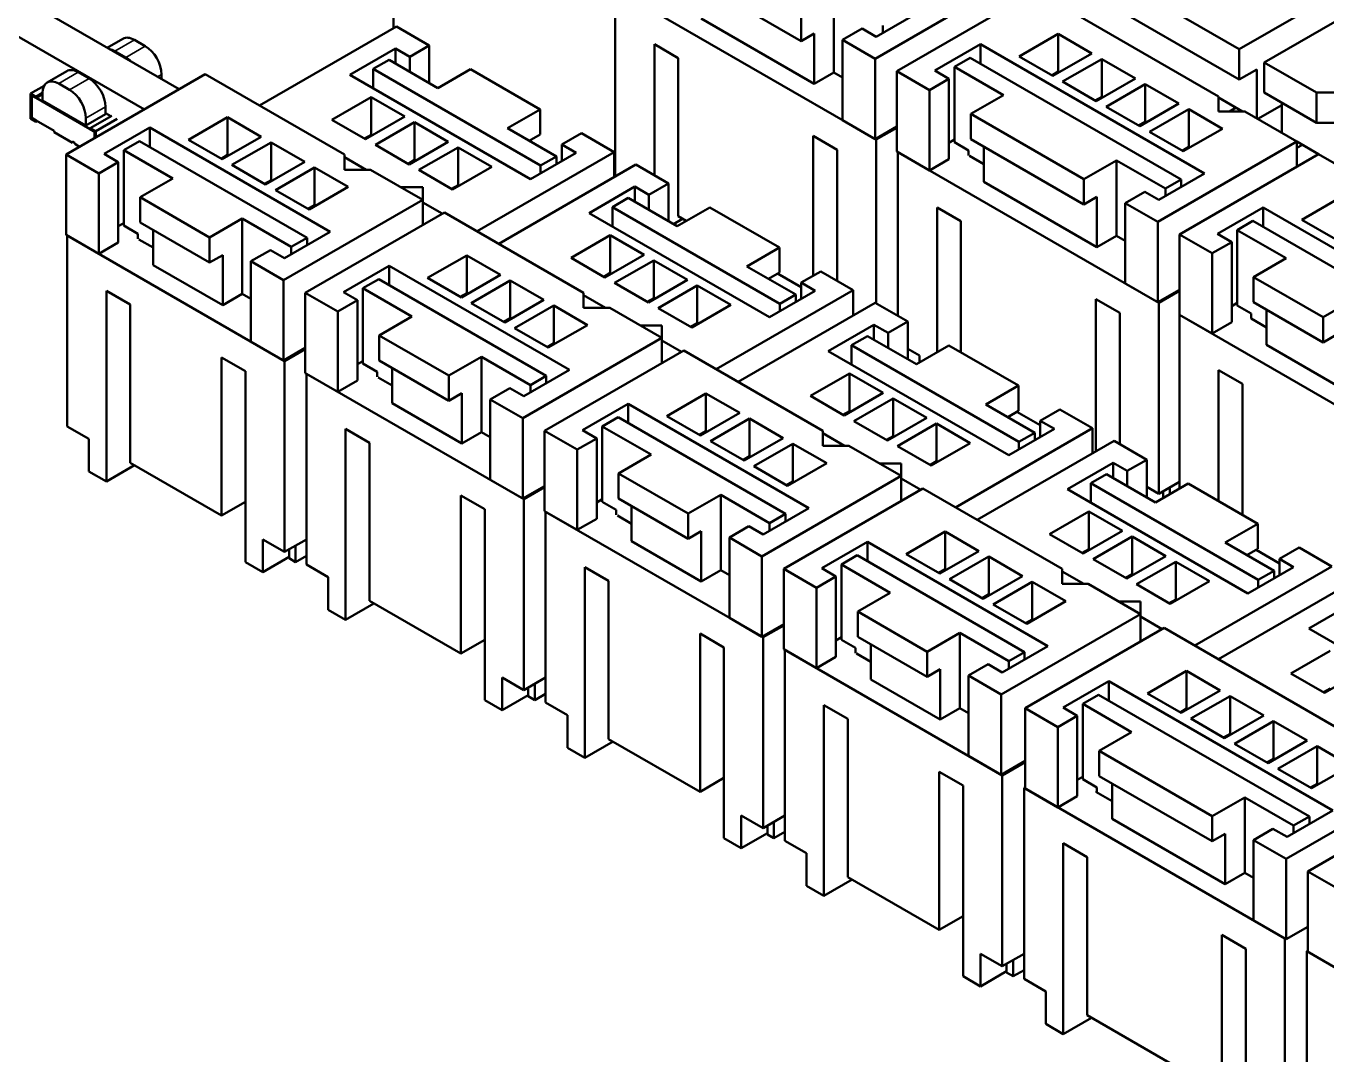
# Model space of a CAD drawing. Header units: millimetres. Extents: x 3137 to 5094, y 789 to 1822.
# Drawn here: x 4057.59 to 4099.86, y 1594.71 to 1628.14 of the extents above; entities that cross this region are included whole.
import ezdxf

# ---------------------------------------------------------------- set-up
doc = ezdxf.new("R2010")
doc.units = ezdxf.units.MM
doc.header["$LTSCALE"] = 1.8
doc.layers.add('외형선(ISO)', color=7, linetype='Continuous', lineweight=50)
doc.layers.add('좁은 외형선(ISO)', color=7, linetype='Continuous', lineweight=35)

msp = doc.modelspace()

# ---------------------------------------------------------------- linework, layer by layer
at = {"layer": '외형선(ISO)'}
for p, q in [((4069.537, 1639.062), (4069.537, 1628.064)), ((4085.447, 1634.081), (4097.043, 1627.386)), ((4085.447, 1633.101), (4097.043, 1626.406)), ((4052.849, 1631.697), (4062.572, 1626.084)), ((4061.44, 1625.431), (4051.718, 1631.044)), ((4079.118, 1629.774), (4082.795, 1627.651)), ((4089.725, 1629.693), (4085.199, 1627.08)), ((4097.043, 1627.386), (4101.569, 1629.999)), ((4085.235, 1624.447), (4076.749, 1629.346)), ((4076.749, 1629.346), (4076.749, 1623.246)), ((4090.432, 1629.284), (4085.906, 1626.672)), ((4096.372, 1625.855), (4090.432, 1629.284)), ((4097.856, 1626.957), (4102.382, 1629.57)), ((4083.856, 1626.631), (4083.856, 1629.08)), ((4079.542, 1628.386), (4083.219, 1626.263)), ((4082.795, 1627.651), (4082.795, 1628.468)), ((4086.72, 1628.652), (4085.235, 1627.794)), ((4065.188, 1625.553), (4069.643, 1628.125)), ((4069.643, 1628.125), (4070.704, 1627.513)), ((4084.139, 1627.692), (4084.775, 1628.06)), ((4084.775, 1628.06), (4085.235, 1627.794)), ((4085.447, 1628.162), (4085.447, 1627.917)), ((4060.74, 1627.729), (4060.231, 1627.435)), ((4061.469, 1627.488), (4061.115, 1627.692)), ((4070.704, 1627.513), (4070.067, 1627.145)), ((4070.704, 1626.288), (4070.704, 1627.513)), ((4078.022, 1627.549), (4078.022, 1623.287)), ((4078.8, 1627.1), (4078.022, 1627.549)), ((4083.219, 1627.896), (4082.795, 1627.651)), ((4083.219, 1626.263), (4083.219, 1627.896)), ((4085.199, 1627.08), (4084.139, 1627.692)), ((4084.139, 1625.079), (4084.139, 1627.692)), ((4088.629, 1627.549), (4087.144, 1626.692)), ((4095.912, 1623.344), (4088.629, 1627.549)), ((4088.629, 1627.549), (4088.629, 1626.921)), ((4091.157, 1627.886), (4089.884, 1627.151)), ((4092.253, 1627.253), (4091.157, 1627.886)), ((4091.157, 1626.661), (4091.157, 1627.886)), ((4060.832, 1627.121), (4060.479, 1627.325)), ((4068.123, 1626.553), (4069.608, 1627.411)), ((4070.067, 1627.145), (4069.608, 1627.411)), ((4069.608, 1627.411), (4069.608, 1626.921)), ((4070.067, 1627.145), (4070.067, 1626.655)), ((4078.8, 1621.956), (4078.8, 1627.1)), ((4085.199, 1627.08), (4085.199, 1624.467)), ((4088.296, 1627.112), (4087.78, 1626.814)), ((4088.296, 1627.112), (4095.155, 1623.152)), ((4089.884, 1627.151), (4090.98, 1626.518)), ((4090.98, 1626.518), (4092.253, 1627.253)), ((4097.043, 1626.406), (4097.043, 1627.386)), ((4058.279, 1626.309), (4058.916, 1626.676)), ((4068.879, 1626.745), (4069.395, 1627.043)), ((4068.879, 1626.745), (4074.324, 1623.602)), ((4068.879, 1626.116), (4068.879, 1626.745)), ((4070.986, 1626.125), (4069.395, 1627.043)), ((4072.047, 1626.737), (4070.986, 1626.125)), ((4072.047, 1626.737), (4074.31, 1625.431)), ((4085.906, 1626.672), (4086.967, 1626.059)), ((4085.906, 1626.672), (4085.906, 1624.059)), ((4087.603, 1626.427), (4087.144, 1626.692)), ((4089.371, 1625.896), (4087.78, 1626.814)), ((4087.78, 1626.814), (4087.78, 1624.365)), ((4091.157, 1626.661), (4090.945, 1626.539)), ((4091.192, 1626.641), (4091.157, 1626.661)), ((4092.571, 1627.07), (4091.298, 1626.335)), ((4093.667, 1626.437), (4092.571, 1627.07)), ((4092.571, 1625.845), (4092.571, 1627.07)), ((4097.609, 1626.733), (4097.043, 1626.406)), ((4097.609, 1625.141), (4097.609, 1626.733)), ((4097.856, 1626.957), (4099.554, 1625.978)), ((4097.856, 1625.978), (4097.856, 1626.957)), ((4058.654, 1626.272), (4059.008, 1626.067)), ((4063.42, 1626.574), (4058.895, 1623.961)), ((4059.291, 1626.639), (4059.644, 1626.435)), ((4061.999, 1626.414), (4061.999, 1626.57)), ((4067.946, 1623.961), (4063.42, 1626.574)), ((4073.992, 1623.165), (4068.123, 1626.553)), ((4083.856, 1626.631), (4083.219, 1626.263)), ((4083.856, 1626.631), (4084.139, 1626.467)), ((4086.967, 1626.059), (4087.603, 1626.427)), ((4087.603, 1626.427), (4087.603, 1623.814)), ((4091.298, 1626.335), (4092.394, 1625.702)), ((4092.394, 1625.702), (4093.667, 1626.437)), ((4093.985, 1626.253), (4092.712, 1625.518)), ((4095.081, 1625.62), (4093.985, 1626.253)), ((4093.985, 1625.028), (4093.985, 1626.253)), ((4058.176, 1626.199), (4057.737, 1625.946)), ((4057.737, 1625.129), (4057.737, 1625.946)), ((4057.737, 1625.946), (4057.914, 1625.844)), ((4057.914, 1625.803), (4057.773, 1625.885)), ((4057.773, 1625.885), (4057.773, 1625.15)), ((4057.778, 1625.153), (4057.778, 1625.881)), ((4057.914, 1625.844), (4058.124, 1625.965)), ((4057.914, 1625.803), (4057.914, 1625.844)), ((4057.919, 1625.806), (4058.124, 1625.925)), ((4058.124, 1625.72), (4058.124, 1625.965)), ((4067.539, 1625.094), (4068.812, 1625.829)), ((4068.812, 1625.829), (4069.908, 1625.196)), ((4068.812, 1624.604), (4068.812, 1625.829)), ((4086.967, 1623.446), (4086.967, 1626.059)), ((4088.311, 1625.284), (4089.371, 1625.896)), ((4092.571, 1625.845), (4092.359, 1625.722)), ((4092.606, 1625.824), (4092.571, 1625.845)), ((4096.372, 1625.855), (4096.372, 1625.365)), ((4097.149, 1625.365), (4096.372, 1625.814)), ((4097.856, 1625.978), (4099.554, 1624.998)), ((4100.402, 1625.978), (4099.554, 1625.978)), ((4099.554, 1624.998), (4099.554, 1625.978)), ((4057.914, 1625.803), (4057.919, 1625.806)), ((4057.919, 1625.806), (4059.682, 1624.789)), ((4059.538, 1624.904), (4058.124, 1625.72)), ((4060.175, 1625.516), (4060.175, 1625.271)), ((4074.31, 1625.431), (4073.249, 1624.818)), ((4074.31, 1624.614), (4074.31, 1625.431)), ((4092.712, 1625.518), (4093.808, 1624.885)), ((4093.808, 1624.885), (4095.081, 1625.62)), ((4095.399, 1625.437), (4094.126, 1624.702)), ((4096.495, 1624.804), (4095.399, 1625.437)), ((4095.399, 1624.212), (4095.399, 1625.437)), ((4096.937, 1625.488), (4096.725, 1625.365)), ((4098.422, 1625.569), (4097.644, 1625.12)), ((4098.422, 1624.671), (4098.422, 1625.651)), ((4057.914, 1625.027), (4057.737, 1625.129)), ((4057.778, 1625.153), (4057.773, 1625.15)), ((4057.773, 1625.15), (4057.914, 1625.068)), ((4057.919, 1625.071), (4057.778, 1625.153)), ((4057.919, 1625.071), (4057.914, 1625.068)), ((4057.914, 1625.027), (4057.914, 1625.068)), ((4057.954, 1625.051), (4057.914, 1625.027)), ((4058.505, 1624.733), (4057.919, 1625.071)), ((4059.538, 1624.904), (4060.175, 1625.271)), ((4059.538, 1625.149), (4059.538, 1624.904)), ((4060.38, 1625.226), (4059.682, 1624.823)), ((4059.858, 1624.721), (4060.557, 1625.124)), ((4060.175, 1625.304), (4060.344, 1625.206)), ((4064.145, 1625.175), (4062.872, 1624.441)), ((4065.241, 1624.543), (4064.145, 1625.175)), ((4064.145, 1623.951), (4064.145, 1625.175)), ((4068.635, 1624.461), (4067.539, 1625.094)), ((4069.908, 1625.196), (4068.635, 1624.461)), ((4068.953, 1624.277), (4070.226, 1625.012)), ((4070.226, 1625.012), (4071.322, 1624.379)), ((4070.226, 1623.787), (4070.226, 1625.012)), ((4085.199, 1624.467), (4084.139, 1625.079)), ((4088.311, 1625.284), (4091.987, 1623.161)), ((4088.311, 1624.467), (4088.311, 1625.284)), ((4093.985, 1625.028), (4093.773, 1624.906)), ((4094.02, 1625.008), (4093.985, 1625.028)), ((4096.372, 1625.365), (4097.22, 1625.365)), ((4098.917, 1624.385), (4097.22, 1625.365)), ((4100.402, 1624.998), (4099.554, 1624.998)), ((4058.505, 1624.692), (4058.505, 1624.733)), ((4058.505, 1624.692), (4059.101, 1624.348)), ((4059.682, 1624.823), (4059.682, 1624.782)), ((4059.682, 1624.823), (4059.858, 1624.721)), ((4059.823, 1624.701), (4059.682, 1624.782)), ((4059.823, 1624.497), (4059.823, 1624.701)), ((4059.858, 1624.721), (4059.858, 1624.517)), ((4061.617, 1624.839), (4060.132, 1623.981)), ((4067.486, 1621.45), (4061.617, 1624.839)), ((4061.617, 1624.839), (4061.617, 1624.21)), ((4063.968, 1623.808), (4065.241, 1624.543)), ((4068.6, 1624.481), (4068.812, 1624.604)), ((4068.812, 1624.604), (4068.847, 1624.583)), ((4073.249, 1624.818), (4074.84, 1623.9)), ((4073.956, 1624.41), (4074.31, 1624.614)), ((4075.653, 1624.655), (4075.017, 1624.287)), ((4076.714, 1624.042), (4075.653, 1624.655)), ((4083.184, 1624.569), (4083.184, 1620.021)), ((4083.962, 1624.12), (4083.184, 1624.569)), ((4085.199, 1624.467), (4085.906, 1624.875)), ((4085.906, 1624.834), (4085.235, 1624.447)), ((4094.126, 1624.702), (4095.223, 1624.069)), ((4095.223, 1624.069), (4096.495, 1624.804)), ((4059.173, 1624.348), (4059.101, 1624.389)), ((4059.101, 1624.389), (4059.101, 1624.348)), ((4059.173, 1624.307), (4059.173, 1624.348)), ((4059.333, 1624.214), (4059.173, 1624.307)), ((4061.285, 1624.402), (4060.769, 1624.104)), ((4061.285, 1624.402), (4066.73, 1621.258)), ((4062.872, 1624.441), (4063.968, 1623.808)), ((4065.559, 1624.359), (4064.287, 1623.624)), ((4066.655, 1623.726), (4065.559, 1624.359)), ((4065.559, 1623.134), (4065.559, 1624.359)), ((4070.05, 1623.644), (4068.953, 1624.277)), ((4071.322, 1624.379), (4070.05, 1623.644)), ((4070.368, 1623.461), (4071.641, 1624.196)), ((4071.641, 1624.196), (4072.737, 1623.563)), ((4071.641, 1622.971), (4071.641, 1624.196)), ((4075.017, 1624.287), (4075.477, 1624.022)), ((4075.017, 1624.287), (4075.017, 1623.757)), ((4083.962, 1619.858), (4083.962, 1624.12)), ((4085.235, 1624.447), (4085.235, 1619.123)), ((4087.603, 1624.345), (4087.78, 1624.447)), ((4087.78, 1624.365), (4088.24, 1624.1)), ((4088.311, 1624.467), (4091.987, 1622.344)), ((4088.735, 1623.079), (4088.735, 1624.222)), ((4098.917, 1624.385), (4094.392, 1621.773)), ((4095.399, 1624.212), (4095.187, 1624.089)), ((4095.435, 1624.191), (4095.399, 1624.212)), ((4098.917, 1623.569), (4098.917, 1624.385)), ((4098.917, 1624.385), (4099.624, 1623.977)), ((4098.917, 1624.181), (4099.094, 1624.283)), ((4058.895, 1623.961), (4059.956, 1623.348)), ((4058.895, 1623.961), (4058.895, 1621.348)), ((4059.956, 1623.348), (4060.592, 1623.716)), ((4060.592, 1623.716), (4060.132, 1623.981)), ((4060.592, 1623.716), (4060.592, 1621.103)), ((4062.36, 1623.185), (4060.769, 1624.104)), ((4060.769, 1624.104), (4060.769, 1621.654)), ((4064.145, 1623.951), (4063.933, 1623.828)), ((4064.181, 1623.93), (4064.145, 1623.951)), ((4065.383, 1622.991), (4066.655, 1623.726)), ((4067.946, 1623.961), (4067.946, 1623.471)), ((4068.653, 1623.471), (4067.946, 1623.879)), ((4070.014, 1623.665), (4070.226, 1623.787)), ((4070.226, 1623.787), (4070.262, 1623.767)), ((4072.259, 1621.471), (4076.714, 1624.042)), ((4073.992, 1623.165), (4075.477, 1624.022)), ((4074.324, 1623.602), (4074.84, 1623.9)), ((4074.84, 1623.9), (4074.84, 1623.655)), ((4076.714, 1624.042), (4076.714, 1623.226)), ((4085.906, 1624.059), (4086.967, 1623.446)), ((4094.427, 1619.139), (4085.942, 1624.038)), ((4085.942, 1624.038), (4085.942, 1618.715)), ((4087.603, 1623.814), (4086.967, 1623.446)), ((4088.24, 1624.1), (4088.24, 1623.936)), ((4088.275, 1623.916), (4088.735, 1623.651)), ((4091.987, 1623.161), (4093.048, 1623.773)), ((4093.048, 1623.773), (4094.639, 1622.854)), ((4093.048, 1621.323), (4093.048, 1623.773)), ((4099.624, 1623.977), (4095.099, 1621.364)), ((4103.676, 1621.638), (4099.624, 1623.977)), ((4059.956, 1620.736), (4059.956, 1623.348)), ((4064.287, 1623.624), (4065.383, 1622.991)), ((4066.974, 1623.542), (4065.701, 1622.808)), ((4068.07, 1622.91), (4066.974, 1623.542)), ((4066.974, 1622.318), (4066.974, 1623.542)), ((4067.946, 1623.471), (4068.794, 1623.471)), ((4070.491, 1622.491), (4068.794, 1623.471)), ((4071.464, 1622.828), (4070.368, 1623.461)), ((4072.737, 1623.563), (4071.464, 1622.828)), ((4072.966, 1621.062), (4077.421, 1623.634)), ((4074.324, 1623.357), (4074.324, 1623.602)), ((4077.421, 1623.634), (4078.482, 1623.022)), ((4095.912, 1623.344), (4094.427, 1622.487)), ((4061.299, 1622.573), (4062.36, 1623.185)), ((4065.559, 1623.134), (4065.347, 1623.012)), ((4065.595, 1623.114), (4065.559, 1623.134)), ((4066.797, 1622.175), (4068.07, 1622.91)), ((4069.784, 1622.899), (4070.491, 1622.899)), ((4070.491, 1622.899), (4070.491, 1622.491)), ((4071.428, 1622.848), (4071.641, 1622.971)), ((4071.641, 1622.971), (4071.676, 1622.95)), ((4075.901, 1622.062), (4077.386, 1622.92)), ((4077.845, 1622.654), (4077.386, 1622.92)), ((4077.386, 1622.92), (4077.386, 1622.43)), ((4078.482, 1623.022), (4077.845, 1622.654)), ((4078.482, 1621.797), (4078.482, 1623.022)), ((4088.735, 1623.079), (4092.412, 1620.956)), ((4091.987, 1622.344), (4091.987, 1623.161)), ((4095.155, 1623.152), (4094.639, 1622.854)), ((4094.639, 1622.854), (4094.639, 1622.609)), ((4095.155, 1622.908), (4095.155, 1623.152)), ((4061.299, 1622.573), (4063.562, 1621.266)), ((4061.299, 1621.756), (4061.299, 1622.573)), ((4065.701, 1622.808), (4066.797, 1622.175)), ((4070.491, 1622.491), (4065.966, 1619.878)), ((4070.491, 1621.675), (4070.491, 1622.491)), ((4076.657, 1622.254), (4077.174, 1622.552)), ((4078.765, 1621.634), (4077.174, 1622.552)), ((4077.845, 1622.654), (4077.845, 1622.165)), ((4092.412, 1622.589), (4091.987, 1622.344)), ((4092.412, 1620.956), (4092.412, 1622.589)), ((4093.331, 1622.385), (4093.967, 1622.752)), ((4093.967, 1622.752), (4094.427, 1622.487)), ((4100.349, 1622.579), (4099.076, 1621.844)), ((4071.199, 1622.083), (4066.673, 1619.47)), ((4066.974, 1622.318), (4066.761, 1622.195)), ((4067.009, 1622.297), (4066.974, 1622.318)), ((4071.128, 1622.042), (4070.491, 1622.409)), ((4075.724, 1619.47), (4071.199, 1622.083)), ((4081.77, 1618.674), (4075.901, 1622.062)), ((4076.657, 1622.254), (4082.102, 1619.111)), ((4076.657, 1621.626), (4076.657, 1622.254)), ((4079.825, 1622.246), (4078.765, 1621.634)), ((4079.825, 1622.246), (4082.088, 1620.94)), ((4087.215, 1622.242), (4087.215, 1617.531)), ((4087.992, 1621.793), (4087.215, 1622.242)), ((4094.392, 1621.773), (4093.331, 1622.385)), ((4093.331, 1619.772), (4093.331, 1622.385)), ((4097.821, 1622.242), (4096.336, 1621.385)), ((4103.676, 1618.862), (4097.821, 1622.242)), ((4097.821, 1622.242), (4097.821, 1621.613)), ((4060.592, 1621.634), (4060.769, 1621.736)), ((4060.769, 1621.654), (4061.228, 1621.389)), ((4061.299, 1621.756), (4063.562, 1620.45)), ((4063.562, 1621.266), (4064.622, 1621.879)), ((4064.622, 1621.879), (4066.213, 1620.96)), ((4064.622, 1619.429), (4064.622, 1621.879)), ((4078.941, 1621.875), (4078.644, 1621.703)), ((4079.062, 1621.805), (4078.8, 1621.956)), ((4087.992, 1617.531), (4087.992, 1621.793)), ((4094.392, 1621.773), (4094.392, 1619.16)), ((4097.489, 1621.805), (4096.973, 1621.507)), ((4097.489, 1621.805), (4102.934, 1618.662)), ((4099.076, 1621.844), (4100.172, 1621.211)), ((4058.895, 1621.348), (4059.956, 1620.736)), ((4066.001, 1617.245), (4058.93, 1621.328)), ((4058.93, 1621.328), (4058.93, 1615.122)), ((4061.228, 1621.389), (4061.228, 1621.226)), ((4061.264, 1621.205), (4061.723, 1620.94)), ((4061.723, 1620.368), (4061.723, 1621.511)), ((4063.562, 1620.45), (4063.562, 1621.266)), ((4067.486, 1621.45), (4066.001, 1620.593)), ((4066.73, 1621.258), (4066.213, 1620.96)), ((4066.73, 1621.013), (4066.73, 1621.258)), ((4075.317, 1620.603), (4076.59, 1621.338)), ((4076.59, 1621.338), (4077.686, 1620.705)), ((4076.59, 1620.113), (4076.59, 1621.338)), ((4093.048, 1621.323), (4092.412, 1620.956)), ((4093.048, 1621.323), (4093.331, 1621.16)), ((4095.099, 1621.364), (4096.159, 1620.752)), ((4095.099, 1621.364), (4095.099, 1618.752)), ((4096.796, 1621.119), (4096.336, 1621.385)), ((4098.564, 1620.589), (4096.973, 1621.507)), ((4096.973, 1621.507), (4096.973, 1619.058)), ((4060.592, 1621.103), (4059.956, 1620.736)), ((4064.905, 1620.491), (4065.542, 1620.858)), ((4065.542, 1620.858), (4066.001, 1620.593)), ((4066.213, 1620.96), (4066.213, 1620.715)), ((4082.088, 1620.94), (4081.027, 1620.327)), ((4082.088, 1620.123), (4082.088, 1620.94)), ((4096.159, 1620.752), (4096.796, 1621.119)), ((4096.159, 1618.139), (4096.159, 1620.752)), ((4096.796, 1621.119), (4096.796, 1618.507)), ((4061.723, 1620.368), (4063.986, 1619.062)), ((4063.986, 1620.695), (4063.562, 1620.45)), ((4063.986, 1619.062), (4063.986, 1620.695)), ((4065.966, 1619.878), (4064.905, 1620.491)), ((4064.905, 1617.878), (4064.905, 1620.491)), ((4069.395, 1620.348), (4067.911, 1619.491)), ((4075.264, 1616.959), (4069.395, 1620.348)), ((4069.395, 1620.348), (4069.395, 1619.719)), ((4071.923, 1620.685), (4070.651, 1619.95)), ((4073.019, 1620.052), (4071.923, 1620.685)), ((4071.923, 1619.46), (4071.923, 1620.685)), ((4076.413, 1619.97), (4075.317, 1620.603)), ((4077.686, 1620.705), (4076.413, 1619.97)), ((4076.732, 1619.786), (4078.004, 1620.521)), ((4078.004, 1620.521), (4079.1, 1619.889)), ((4078.004, 1619.297), (4078.004, 1620.521)), ((4081.027, 1620.327), (4082.618, 1619.409)), ((4097.503, 1619.976), (4098.564, 1620.589)), ((4069.063, 1619.911), (4068.547, 1619.613)), ((4069.063, 1619.911), (4074.508, 1616.767)), ((4070.651, 1619.95), (4071.747, 1619.317)), ((4071.747, 1619.317), (4073.019, 1620.052)), ((4076.378, 1619.991), (4076.59, 1620.113)), ((4076.59, 1620.113), (4076.626, 1620.093)), ((4081.734, 1619.919), (4082.088, 1620.123)), ((4082.795, 1619.65), (4082.031, 1620.091)), ((4083.432, 1620.164), (4082.795, 1619.797)), ((4084.492, 1619.552), (4083.432, 1620.164)), ((4097.503, 1619.976), (4099.766, 1618.67)), ((4097.503, 1619.16), (4097.503, 1619.976)), ((4060.203, 1619.531), (4060.203, 1613.326)), ((4060.981, 1619.082), (4060.203, 1619.531)), ((4065.966, 1619.878), (4065.966, 1617.266)), ((4066.673, 1619.47), (4067.734, 1618.858)), ((4066.673, 1619.47), (4066.673, 1616.857)), ((4068.37, 1619.225), (4067.911, 1619.491)), ((4070.138, 1618.694), (4068.547, 1619.613)), ((4068.547, 1619.613), (4068.547, 1617.163)), ((4073.338, 1619.868), (4072.065, 1619.133)), ((4074.434, 1619.235), (4073.338, 1619.868)), ((4073.338, 1618.643), (4073.338, 1619.868)), ((4075.724, 1619.47), (4075.724, 1618.98)), ((4077.828, 1619.154), (4076.732, 1619.786)), ((4079.1, 1619.889), (4077.828, 1619.154)), ((4078.146, 1618.97), (4079.419, 1619.705)), ((4079.419, 1619.705), (4080.515, 1619.072)), ((4079.419, 1618.48), (4079.419, 1619.705)), ((4080.037, 1616.98), (4084.492, 1619.552)), ((4081.77, 1618.674), (4083.255, 1619.531)), ((4082.795, 1619.797), (4083.255, 1619.531)), ((4082.795, 1619.797), (4082.795, 1619.266)), ((4083.962, 1619.874), (4083.948, 1619.866)), ((4084.492, 1619.552), (4084.492, 1618.735)), ((4094.392, 1619.16), (4093.331, 1619.772)), ((4094.392, 1619.16), (4095.099, 1619.568)), ((4095.099, 1619.527), (4094.427, 1619.139)), ((4060.981, 1613.938), (4060.981, 1619.082)), ((4064.622, 1619.429), (4063.986, 1619.062)), ((4064.622, 1619.429), (4064.905, 1619.266)), ((4067.734, 1618.858), (4068.37, 1619.225)), ((4068.37, 1619.225), (4068.37, 1616.612)), ((4071.923, 1619.46), (4071.711, 1619.337)), ((4071.959, 1619.439), (4071.923, 1619.46)), ((4072.065, 1619.133), (4073.161, 1618.501)), ((4073.161, 1618.501), (4074.434, 1619.235)), ((4074.752, 1619.052), (4073.479, 1618.317)), ((4075.848, 1618.419), (4074.752, 1619.052)), ((4074.752, 1617.827), (4074.752, 1619.052)), ((4076.431, 1618.98), (4075.724, 1619.388)), ((4077.792, 1619.174), (4078.004, 1619.297)), ((4078.004, 1619.297), (4078.04, 1619.276)), ((4080.515, 1619.072), (4079.242, 1618.337)), ((4080.745, 1616.572), (4085.199, 1619.144)), ((4082.102, 1619.111), (4082.618, 1619.409)), ((4082.102, 1618.866), (4082.102, 1619.111)), ((4082.618, 1619.409), (4082.618, 1619.164)), ((4085.199, 1619.144), (4086.26, 1618.531)), ((4092.376, 1619.262), (4092.376, 1614.306)), ((4093.154, 1618.813), (4092.376, 1619.262)), ((4094.427, 1619.139), (4094.427, 1612.934)), ((4096.796, 1619.037), (4096.973, 1619.139)), ((4096.973, 1619.058), (4097.432, 1618.792)), ((4097.503, 1619.16), (4099.766, 1617.853)), ((4099.766, 1618.67), (4100.826, 1619.282)), ((4067.734, 1616.245), (4067.734, 1618.858)), ((4069.077, 1618.082), (4070.138, 1618.694)), ((4073.338, 1618.643), (4073.125, 1618.521)), ((4073.373, 1618.623), (4073.338, 1618.643)), ((4075.724, 1618.98), (4076.573, 1618.98)), ((4078.27, 1618), (4076.573, 1618.98)), ((4079.242, 1618.337), (4078.146, 1618.97)), ((4093.154, 1614.551), (4093.154, 1618.813)), ((4095.099, 1618.752), (4102.17, 1614.669)), ((4095.099, 1618.752), (4095.099, 1613.101)), ((4095.099, 1618.752), (4096.159, 1618.139)), ((4097.432, 1618.792), (4097.432, 1618.629)), ((4097.927, 1618.343), (4097.432, 1618.629)), ((4097.927, 1617.772), (4097.927, 1618.915)), ((4099.766, 1617.853), (4099.766, 1618.67)), ((4073.479, 1618.317), (4074.575, 1617.684)), ((4074.575, 1617.684), (4075.848, 1618.419)), ((4077.563, 1618.409), (4078.27, 1618.409)), ((4078.27, 1618.409), (4078.27, 1618)), ((4079.207, 1618.358), (4079.419, 1618.48)), ((4079.419, 1618.48), (4079.454, 1618.46)), ((4083.679, 1617.572), (4085.164, 1618.429)), ((4085.624, 1618.164), (4085.164, 1618.429)), ((4085.164, 1618.429), (4085.164, 1617.939)), ((4086.26, 1618.531), (4085.624, 1618.164)), ((4086.26, 1617.306), (4086.26, 1618.531)), ((4096.796, 1618.507), (4096.159, 1618.139)), ((4065.966, 1617.266), (4064.905, 1617.878)), ((4069.077, 1618.082), (4071.34, 1616.776)), ((4069.077, 1617.266), (4069.077, 1618.082)), ((4078.27, 1618), (4073.744, 1615.388)), ((4074.752, 1617.827), (4074.54, 1617.704)), ((4074.787, 1617.806), (4074.752, 1617.827)), ((4078.27, 1617.184), (4078.27, 1618)), ((4078.906, 1617.551), (4078.27, 1617.919)), ((4084.436, 1617.764), (4084.952, 1618.062)), ((4086.543, 1617.143), (4084.952, 1618.062)), ((4085.624, 1618.164), (4085.624, 1617.674)), ((4100.19, 1618.098), (4099.766, 1617.853)), ((4063.951, 1617.368), (4063.951, 1612.224)), ((4064.729, 1616.919), (4063.951, 1617.368)), ((4065.966, 1617.266), (4066.673, 1617.674)), ((4066.673, 1617.633), (4066.001, 1617.245)), ((4071.34, 1616.776), (4072.401, 1617.388)), ((4072.401, 1617.388), (4073.992, 1616.469)), ((4072.401, 1614.939), (4072.401, 1617.388)), ((4078.977, 1617.592), (4074.451, 1614.979)), ((4083.502, 1614.979), (4078.977, 1617.592)), ((4089.548, 1614.183), (4083.679, 1617.572)), ((4084.436, 1617.764), (4089.88, 1614.62)), ((4084.436, 1617.135), (4084.436, 1617.764)), ((4086.649, 1617.425), (4086.26, 1617.649)), ((4087.603, 1617.755), (4086.543, 1617.143)), ((4086.649, 1617.204), (4086.649, 1617.425)), ((4087.603, 1617.755), (4089.866, 1616.449)), ((4097.927, 1617.772), (4100.19, 1616.465)), ((4066.001, 1617.245), (4066.001, 1611.04)), ((4068.37, 1617.143), (4068.547, 1617.245)), ((4068.547, 1617.163), (4069.007, 1616.898)), ((4069.077, 1617.266), (4071.34, 1615.959)), ((4069.502, 1615.878), (4069.502, 1617.021)), ((4075.264, 1616.959), (4073.779, 1616.102)), ((4096.372, 1612.693), (4096.372, 1616.955)), ((4096.372, 1616.955), (4097.149, 1616.506)), ((4064.729, 1610.713), (4064.729, 1616.919)), ((4066.673, 1616.857), (4067.734, 1616.245)), ((4073.779, 1612.754), (4066.708, 1616.837)), ((4066.708, 1616.837), (4066.708, 1610.632)), ((4068.37, 1616.612), (4067.734, 1616.245)), ((4069.007, 1616.898), (4069.007, 1616.735)), ((4069.042, 1616.714), (4069.502, 1616.449)), ((4071.34, 1615.959), (4071.34, 1616.776)), ((4074.508, 1616.767), (4073.992, 1616.469)), ((4074.508, 1616.523), (4074.508, 1616.767)), ((4083.096, 1616.112), (4084.368, 1616.847)), ((4084.368, 1616.847), (4085.464, 1616.214)), ((4084.368, 1615.622), (4084.368, 1616.847)), ((4071.764, 1616.204), (4071.34, 1615.959)), ((4071.764, 1614.571), (4071.764, 1616.204)), ((4072.683, 1616), (4073.32, 1616.367)), ((4073.32, 1616.367), (4073.779, 1616.102)), ((4073.992, 1616.469), (4073.992, 1616.225)), ((4079.702, 1616.194), (4078.429, 1615.459)), ((4080.798, 1615.561), (4079.702, 1616.194)), ((4079.702, 1614.969), (4079.702, 1616.194)), ((4084.192, 1615.479), (4083.096, 1616.112)), ((4085.464, 1616.214), (4084.192, 1615.479)), ((4089.866, 1616.449), (4088.806, 1615.837)), ((4089.866, 1615.633), (4089.866, 1616.449)), ((4097.149, 1616.506), (4097.149, 1612.244)), ((4069.502, 1615.878), (4071.764, 1614.571)), ((4073.744, 1615.388), (4072.683, 1616)), ((4072.683, 1613.387), (4072.683, 1616)), ((4077.174, 1615.857), (4075.689, 1615)), ((4083.043, 1612.469), (4077.174, 1615.857)), ((4077.174, 1615.857), (4077.174, 1615.228)), ((4084.51, 1615.296), (4085.783, 1616.031)), ((4085.783, 1616.031), (4086.879, 1615.398)), ((4085.783, 1614.806), (4085.783, 1616.031)), ((4088.806, 1615.837), (4090.397, 1614.918)), ((4091.21, 1615.673), (4090.573, 1615.306)), ((4092.27, 1615.061), (4091.21, 1615.673)), ((4073.744, 1615.388), (4073.744, 1612.775)), ((4076.841, 1615.42), (4076.325, 1615.122)), ((4076.841, 1615.42), (4082.286, 1612.277)), ((4078.429, 1615.459), (4079.525, 1614.826)), ((4079.525, 1614.826), (4080.798, 1615.561)), ((4081.116, 1615.377), (4079.843, 1614.643)), ((4082.212, 1614.745), (4081.116, 1615.377)), ((4081.116, 1614.153), (4081.116, 1615.377)), ((4084.156, 1615.5), (4084.368, 1615.622)), ((4084.368, 1615.622), (4084.404, 1615.602)), ((4085.606, 1614.663), (4084.51, 1615.296)), ((4086.879, 1615.398), (4085.606, 1614.663)), ((4089.513, 1615.428), (4089.866, 1615.633)), ((4090.573, 1615.159), (4089.81, 1615.6)), ((4090.573, 1615.306), (4091.033, 1615.041)), ((4090.573, 1615.306), (4090.573, 1614.775)), ((4059.637, 1614.714), (4058.93, 1615.122)), ((4067.981, 1615.041), (4067.981, 1608.835)), ((4068.759, 1614.592), (4067.981, 1615.041)), ((4072.401, 1614.939), (4071.764, 1614.571)), ((4072.401, 1614.939), (4072.683, 1614.775)), ((4074.451, 1614.979), (4075.512, 1614.367)), ((4074.451, 1614.979), (4074.451, 1612.367)), ((4076.148, 1614.734), (4075.689, 1615)), ((4077.916, 1614.204), (4076.325, 1615.122)), ((4076.325, 1615.122), (4076.325, 1612.673)), ((4079.702, 1614.969), (4079.489, 1614.847)), ((4079.737, 1614.949), (4079.702, 1614.969)), ((4083.502, 1614.979), (4083.502, 1614.489)), ((4084.209, 1614.489), (4083.502, 1614.898)), ((4085.924, 1614.479), (4087.197, 1615.214)), ((4087.197, 1615.214), (4088.293, 1614.581)), ((4087.197, 1613.989), (4087.197, 1615.214)), ((4087.816, 1612.489), (4092.27, 1615.061)), ((4089.548, 1614.183), (4091.033, 1615.041)), ((4089.88, 1614.62), (4090.397, 1614.918)), ((4090.397, 1614.918), (4090.397, 1614.673)), ((4092.27, 1615.061), (4092.27, 1614.245)), ((4059.637, 1613.653), (4059.637, 1614.714)), ((4068.759, 1609.448), (4068.759, 1614.592)), ((4075.512, 1614.367), (4076.148, 1614.734)), ((4076.148, 1614.734), (4076.148, 1612.122)), ((4079.843, 1614.643), (4080.939, 1614.01)), ((4080.939, 1614.01), (4082.212, 1614.745)), ((4082.53, 1614.561), (4081.257, 1613.826)), ((4083.626, 1613.928), (4082.53, 1614.561)), ((4082.53, 1613.336), (4082.53, 1614.561)), ((4083.502, 1614.489), (4084.351, 1614.489)), ((4086.048, 1613.51), (4084.351, 1614.489)), ((4085.571, 1614.683), (4085.783, 1614.806)), ((4085.783, 1614.806), (4085.818, 1614.785)), ((4087.02, 1613.846), (4085.924, 1614.479)), ((4088.293, 1614.581), (4087.02, 1613.846)), ((4088.523, 1612.081), (4092.977, 1614.653)), ((4089.88, 1614.375), (4089.88, 1614.62)), ((4092.977, 1614.653), (4094.038, 1614.04)), ((4093.154, 1614.567), (4093.14, 1614.559)), ((4075.512, 1611.754), (4075.512, 1614.367)), ((4076.855, 1613.591), (4077.916, 1614.204)), ((4081.116, 1614.153), (4080.904, 1614.03)), ((4081.151, 1614.132), (4081.116, 1614.153)), ((4086.985, 1613.867), (4087.197, 1613.989)), ((4087.197, 1613.989), (4087.232, 1613.969)), ((4094.038, 1614.04), (4093.402, 1613.673)), ((4094.038, 1612.816), (4094.038, 1614.04)), ((4060.203, 1613.326), (4059.637, 1613.653)), ((4061.122, 1613.857), (4060.203, 1613.326)), ((4063.951, 1612.224), (4060.981, 1613.938)), ((4076.855, 1613.591), (4079.118, 1612.285)), ((4076.855, 1612.775), (4076.855, 1613.591)), ((4081.257, 1613.826), (4082.353, 1613.193)), ((4082.353, 1613.193), (4083.626, 1613.928)), ((4085.341, 1613.918), (4086.048, 1613.918)), ((4086.048, 1613.918), (4086.048, 1613.51)), ((4091.457, 1613.081), (4092.942, 1613.938)), ((4092.214, 1613.273), (4092.73, 1613.571)), ((4094.321, 1612.652), (4092.73, 1613.571)), ((4093.402, 1613.673), (4092.942, 1613.938)), ((4092.942, 1613.938), (4092.942, 1613.448)), ((4093.402, 1613.673), (4093.402, 1613.183)), ((4073.744, 1612.775), (4072.683, 1613.387)), ((4073.744, 1612.775), (4074.451, 1613.183)), ((4074.451, 1613.142), (4073.779, 1612.754)), ((4086.048, 1613.51), (4081.522, 1610.897)), ((4082.53, 1613.336), (4082.318, 1613.214)), ((4082.565, 1613.316), (4082.53, 1613.336)), ((4086.048, 1612.693), (4086.048, 1613.51)), ((4086.684, 1613.061), (4086.048, 1613.428)), ((4092.214, 1613.273), (4097.658, 1610.129)), ((4092.214, 1612.644), (4092.214, 1613.273)), ((4094.038, 1613.159), (4094.427, 1612.934)), ((4095.382, 1613.265), (4094.321, 1612.652)), ((4095.099, 1613.322), (4094.427, 1612.934)), ((4094.781, 1613.138), (4094.781, 1612.918)), ((4095.382, 1613.265), (4097.644, 1611.958)), ((4071.729, 1612.877), (4071.729, 1607.733)), ((4072.507, 1612.428), (4071.729, 1612.877)), ((4073.779, 1612.754), (4073.779, 1606.549)), ((4076.148, 1612.652), (4076.325, 1612.754)), ((4076.855, 1612.775), (4079.118, 1611.468)), ((4079.118, 1612.285), (4080.179, 1612.897)), ((4080.179, 1612.897), (4081.77, 1611.979)), ((4080.179, 1610.448), (4080.179, 1612.897)), ((4086.755, 1613.101), (4082.229, 1610.489)), ((4091.28, 1610.489), (4086.755, 1613.101)), ((4097.326, 1609.693), (4091.457, 1613.081)), ((4094.568, 1613.016), (4094.568, 1612.795)), ((4064.729, 1612.673), (4063.951, 1612.224)), ((4072.507, 1606.222), (4072.507, 1612.428)), ((4074.451, 1612.367), (4075.512, 1611.754)), ((4081.558, 1608.264), (4074.487, 1612.346)), ((4074.487, 1612.346), (4074.487, 1606.141)), ((4076.325, 1612.673), (4076.785, 1612.407)), ((4076.785, 1612.407), (4076.785, 1612.244)), ((4077.28, 1611.387), (4077.28, 1612.53)), ((4079.118, 1611.468), (4079.118, 1612.285)), ((4083.043, 1612.469), (4081.558, 1611.611)), ((4090.874, 1611.622), (4092.147, 1612.356)), ((4092.147, 1612.356), (4093.243, 1611.724)), ((4092.147, 1611.132), (4092.147, 1612.356)), ((4076.148, 1612.122), (4075.512, 1611.754)), ((4076.82, 1612.224), (4077.28, 1611.958)), ((4080.462, 1611.509), (4081.098, 1611.877)), ((4081.098, 1611.877), (4081.558, 1611.611)), ((4082.286, 1612.277), (4081.77, 1611.979)), ((4081.77, 1611.979), (4081.77, 1611.734)), ((4082.286, 1612.032), (4082.286, 1612.277)), ((4097.644, 1611.958), (4096.584, 1611.346)), ((4097.644, 1611.142), (4097.644, 1611.958)), ((4065.294, 1611.448), (4065.294, 1610.387)), ((4065.294, 1611.448), (4066.001, 1611.04)), ((4066.708, 1611.448), (4066.001, 1611.04)), ((4079.542, 1611.713), (4079.118, 1611.468)), ((4079.542, 1610.08), (4079.542, 1611.713)), ((4081.522, 1610.897), (4080.462, 1611.509)), ((4080.462, 1608.896), (4080.462, 1611.509)), ((4087.48, 1611.703), (4086.207, 1610.968)), ((4088.576, 1611.07), (4087.48, 1611.703)), ((4087.48, 1610.478), (4087.48, 1611.703)), ((4091.97, 1610.989), (4090.874, 1611.622)), ((4093.243, 1611.724), (4091.97, 1610.989)), ((4092.288, 1610.805), (4093.561, 1611.54)), ((4093.561, 1611.54), (4094.657, 1610.907)), ((4093.561, 1610.315), (4093.561, 1611.54)), ((4066.143, 1611.121), (4066.143, 1610.876)), ((4066.355, 1611.244), (4066.355, 1610.713)), ((4077.28, 1611.387), (4079.542, 1610.08)), ((4084.952, 1611.366), (4083.467, 1610.509)), ((4090.821, 1607.978), (4084.952, 1611.366)), ((4084.952, 1611.366), (4084.952, 1610.738)), ((4087.303, 1610.336), (4088.576, 1611.07)), ((4091.934, 1611.009), (4092.147, 1611.132)), ((4092.147, 1611.132), (4092.182, 1611.111)), ((4096.584, 1611.346), (4098.175, 1610.427)), ((4097.291, 1610.938), (4097.644, 1611.142)), ((4097.588, 1611.109), (4098.351, 1610.668)), ((4098.988, 1611.183), (4098.351, 1610.815)), ((4100.049, 1610.57), (4098.988, 1611.183)), ((4065.294, 1610.387), (4064.729, 1610.713)), ((4065.294, 1610.387), (4066.143, 1610.876)), ((4066.143, 1610.876), (4066.143, 1610.836)), ((4066.355, 1610.713), (4066.143, 1610.836)), ((4066.355, 1610.713), (4066.708, 1610.917)), ((4067.416, 1610.223), (4066.708, 1610.632)), ((4081.522, 1610.897), (4081.522, 1608.284)), ((4084.619, 1610.93), (4084.103, 1610.632)), ((4085.694, 1609.713), (4084.103, 1610.632)), ((4084.103, 1610.632), (4084.103, 1608.182)), ((4084.619, 1610.93), (4090.064, 1607.786)), ((4086.207, 1610.968), (4087.303, 1610.336)), ((4088.894, 1610.887), (4087.621, 1610.152)), ((4089.99, 1610.254), (4088.894, 1610.887)), ((4088.894, 1609.662), (4088.894, 1610.887)), ((4093.384, 1610.172), (4092.288, 1610.805)), ((4094.657, 1610.907), (4093.384, 1610.172)), ((4093.702, 1609.989), (4094.975, 1610.723)), ((4094.975, 1610.723), (4096.071, 1610.091)), ((4094.975, 1609.499), (4094.975, 1610.723)), ((4098.351, 1610.815), (4098.811, 1610.55)), ((4098.351, 1610.815), (4098.351, 1610.285)), ((4067.416, 1609.162), (4067.416, 1610.223)), ((4075.759, 1610.55), (4075.759, 1604.345)), ((4076.537, 1610.101), (4075.759, 1610.55)), ((4080.179, 1610.448), (4079.542, 1610.08)), ((4080.179, 1610.448), (4080.462, 1610.285)), ((4082.229, 1610.489), (4083.29, 1609.876)), ((4082.229, 1610.489), (4082.229, 1607.876)), ((4083.29, 1609.876), (4083.926, 1610.244)), ((4083.926, 1610.244), (4083.467, 1610.509)), ((4083.926, 1610.244), (4083.926, 1607.631)), ((4087.48, 1610.478), (4087.268, 1610.356)), ((4087.515, 1610.458), (4087.48, 1610.478)), ((4088.717, 1609.519), (4089.99, 1610.254)), ((4091.28, 1610.489), (4091.28, 1609.999)), ((4091.987, 1609.999), (4091.28, 1610.407)), ((4093.349, 1610.193), (4093.561, 1610.315)), ((4093.561, 1610.315), (4093.596, 1610.295)), ((4095.594, 1607.998), (4100.049, 1610.57)), ((4097.326, 1609.693), (4098.811, 1610.55)), ((4097.658, 1610.129), (4098.175, 1610.427)), ((4098.175, 1610.427), (4098.175, 1610.182)), ((4076.537, 1604.957), (4076.537, 1610.101)), ((4083.29, 1607.263), (4083.29, 1609.876)), ((4087.621, 1610.152), (4088.717, 1609.519)), ((4090.308, 1610.07), (4089.035, 1609.335)), ((4091.404, 1609.437), (4090.308, 1610.07)), ((4090.308, 1608.845), (4090.308, 1610.07)), ((4091.28, 1609.999), (4092.129, 1609.999)), ((4093.826, 1609.019), (4092.129, 1609.999)), ((4094.798, 1609.356), (4093.702, 1609.989)), ((4096.071, 1610.091), (4094.798, 1609.356)), ((4096.372, 1607.549), (4100.826, 1610.121)), ((4097.658, 1609.884), (4097.658, 1610.129)), ((4068.9, 1609.366), (4067.981, 1608.835)), ((4071.729, 1607.733), (4068.759, 1609.448)), ((4084.634, 1609.101), (4085.694, 1609.713)), ((4088.894, 1609.662), (4088.682, 1609.539)), ((4088.929, 1609.642), (4088.894, 1609.662)), ((4089.035, 1609.335), (4090.131, 1608.703)), ((4090.131, 1608.703), (4091.404, 1609.437)), ((4093.119, 1609.427), (4093.826, 1609.427)), ((4093.826, 1609.427), (4093.826, 1609.019)), ((4094.763, 1609.376), (4094.975, 1609.499)), ((4094.975, 1609.499), (4095.01, 1609.478)), ((4099.306, 1608.549), (4100.791, 1609.407)), ((4067.981, 1608.835), (4067.416, 1609.162)), ((4084.634, 1609.101), (4086.896, 1607.794)), ((4084.634, 1608.284), (4084.634, 1609.101)), ((4093.826, 1609.019), (4089.3, 1606.406)), ((4093.826, 1608.121), (4093.826, 1609.019)), ((4094.533, 1608.529), (4093.826, 1608.937)), ((4081.522, 1608.284), (4080.462, 1608.896)), ((4081.522, 1608.284), (4082.229, 1608.692)), ((4082.229, 1608.652), (4081.558, 1608.264)), ((4094.604, 1608.57), (4090.078, 1605.957)), ((4090.308, 1608.845), (4090.096, 1608.723)), ((4090.343, 1608.825), (4090.308, 1608.845)), ((4100.543, 1605.141), (4094.604, 1608.57)), ((4106.589, 1604.345), (4099.306, 1608.549)), ((4072.507, 1608.182), (4071.729, 1607.733)), ((4079.507, 1608.386), (4079.507, 1603.242)), ((4080.285, 1607.937), (4079.507, 1608.386)), ((4081.558, 1608.264), (4081.558, 1602.058)), ((4083.926, 1608.162), (4084.103, 1608.264)), ((4084.103, 1608.182), (4084.563, 1607.917)), ((4084.634, 1608.284), (4086.896, 1606.978)), ((4086.896, 1607.794), (4087.957, 1608.407)), ((4087.957, 1608.407), (4089.548, 1607.488)), ((4087.957, 1605.957), (4087.957, 1608.407)), ((4080.285, 1601.732), (4080.285, 1607.937)), ((4082.229, 1607.876), (4083.29, 1607.263)), ((4089.336, 1603.773), (4082.265, 1607.855)), ((4082.265, 1607.855), (4082.265, 1601.65)), ((4084.563, 1607.917), (4084.563, 1607.753)), ((4084.598, 1607.733), (4085.058, 1607.468)), ((4085.058, 1606.896), (4085.058, 1608.039)), ((4086.896, 1606.978), (4086.896, 1607.794)), ((4090.821, 1607.978), (4089.336, 1607.121)), ((4090.064, 1607.786), (4089.548, 1607.488)), ((4090.064, 1607.541), (4090.064, 1607.786)), ((4098.723, 1607.09), (4099.995, 1607.825)), ((4083.926, 1607.631), (4083.29, 1607.263)), ((4087.321, 1607.223), (4086.896, 1606.978)), ((4087.321, 1605.59), (4087.321, 1607.223)), ((4088.24, 1607.019), (4088.876, 1607.386)), ((4088.876, 1607.386), (4089.336, 1607.121)), ((4089.548, 1607.488), (4089.548, 1607.243)), ((4073.072, 1606.957), (4073.072, 1605.896)), ((4073.072, 1606.957), (4073.779, 1606.549)), ((4074.487, 1606.957), (4073.779, 1606.549)), ((4085.058, 1606.896), (4087.321, 1605.59)), ((4089.3, 1606.406), (4088.24, 1607.019)), ((4088.24, 1604.406), (4088.24, 1607.019)), ((4092.801, 1606.835), (4091.316, 1605.977)), ((4100.084, 1602.63), (4092.801, 1606.835)), ((4092.801, 1606.835), (4092.801, 1606.206)), ((4095.329, 1607.172), (4094.056, 1606.437)), ((4096.425, 1606.539), (4095.329, 1607.172)), ((4095.329, 1605.947), (4095.329, 1607.172)), ((4099.819, 1606.457), (4098.723, 1607.09)), ((4101.091, 1607.192), (4099.819, 1606.457)), ((4073.072, 1605.896), (4073.921, 1606.386)), ((4073.921, 1606.631), (4073.921, 1606.386)), ((4073.921, 1606.386), (4073.921, 1606.345)), ((4074.133, 1606.753), (4074.133, 1606.222)), ((4074.133, 1606.222), (4074.487, 1606.427)), ((4089.3, 1606.406), (4089.3, 1603.793)), ((4092.468, 1606.398), (4091.952, 1606.1)), ((4092.468, 1606.398), (4099.327, 1602.438)), ((4094.056, 1606.437), (4095.152, 1605.804)), ((4095.152, 1605.804), (4096.425, 1606.539)), ((4099.783, 1606.478), (4099.995, 1606.6)), ((4073.072, 1605.896), (4072.507, 1606.222)), ((4074.133, 1606.222), (4073.921, 1606.345)), ((4075.194, 1605.733), (4074.487, 1606.141)), ((4083.538, 1606.059), (4083.538, 1599.854)), ((4084.315, 1605.61), (4083.538, 1606.059)), ((4087.957, 1605.957), (4087.321, 1605.59)), ((4087.957, 1605.957), (4088.24, 1605.794)), ((4090.078, 1605.957), (4091.139, 1605.345)), ((4090.078, 1605.957), (4090.078, 1603.344)), ((4091.775, 1605.712), (4091.316, 1605.977)), ((4093.543, 1605.181), (4091.952, 1606.1)), ((4091.952, 1606.1), (4091.952, 1603.65)), ((4095.329, 1605.947), (4095.116, 1605.824)), ((4095.364, 1605.926), (4095.329, 1605.947)), ((4096.743, 1606.355), (4095.47, 1605.62)), ((4097.839, 1605.722), (4096.743, 1606.355)), ((4096.743, 1605.13), (4096.743, 1606.355)), ((4075.194, 1604.671), (4075.194, 1605.733)), ((4084.315, 1600.466), (4084.315, 1605.61)), ((4091.139, 1605.345), (4091.775, 1605.712)), ((4091.775, 1605.712), (4091.775, 1603.099)), ((4095.47, 1605.62), (4096.566, 1604.987)), ((4096.566, 1604.987), (4097.839, 1605.722)), ((4098.157, 1605.539), (4096.884, 1604.804)), ((4099.253, 1604.906), (4098.157, 1605.539)), ((4098.157, 1604.314), (4098.157, 1605.539)), ((4091.139, 1602.732), (4091.139, 1605.345)), ((4092.482, 1604.569), (4093.543, 1605.181)), ((4096.743, 1605.13), (4096.531, 1605.008)), ((4096.778, 1605.11), (4096.743, 1605.13)), ((4076.679, 1604.875), (4075.759, 1604.345)), ((4079.507, 1603.242), (4076.537, 1604.957)), ((4096.884, 1604.804), (4097.98, 1604.171)), ((4097.98, 1604.171), (4099.253, 1604.906)), ((4099.571, 1604.722), (4098.298, 1603.987)), ((4100.667, 1604.089), (4099.571, 1604.722)), ((4099.571, 1603.497), (4099.571, 1604.722)), ((4075.759, 1604.345), (4075.194, 1604.671)), ((4089.3, 1603.793), (4088.24, 1604.406)), ((4092.482, 1604.569), (4096.159, 1602.446)), ((4092.482, 1603.753), (4092.482, 1604.569)), ((4098.157, 1604.314), (4097.945, 1604.191)), ((4098.192, 1604.293), (4098.157, 1604.314)), ((4087.285, 1603.895), (4087.285, 1598.752)), ((4088.063, 1603.446), (4087.285, 1603.895)), ((4089.3, 1603.793), (4090.078, 1604.242)), ((4090.078, 1604.202), (4089.336, 1603.773)), ((4098.298, 1603.987), (4099.394, 1603.354)), ((4099.394, 1603.354), (4100.667, 1604.089)), ((4080.285, 1603.691), (4079.507, 1603.242)), ((4088.063, 1597.241), (4088.063, 1603.446)), ((4089.336, 1603.773), (4089.336, 1597.568)), ((4091.775, 1603.63), (4091.952, 1603.732)), ((4091.952, 1603.65), (4092.412, 1603.385)), ((4092.482, 1603.753), (4096.159, 1601.63)), ((4092.907, 1602.364), (4092.907, 1603.508)), ((4103.089, 1603.671), (4098.564, 1601.058)), ((4099.571, 1603.497), (4099.359, 1603.375)), ((4099.607, 1603.477), (4099.571, 1603.497)), ((4090.078, 1603.385), (4090.043, 1603.365)), ((4098.528, 1598.466), (4090.043, 1603.365)), ((4090.043, 1603.365), (4090.043, 1597.159)), ((4090.078, 1603.344), (4091.139, 1602.732)), ((4091.775, 1603.099), (4091.139, 1602.732)), ((4092.412, 1603.263), (4092.376, 1603.242)), ((4092.376, 1603.242), (4092.907, 1602.936)), ((4092.412, 1603.385), (4092.412, 1603.222)), ((4096.159, 1602.446), (4097.22, 1603.059)), ((4097.22, 1603.059), (4098.811, 1602.14)), ((4097.22, 1600.609), (4097.22, 1603.059)), ((4103.796, 1603.263), (4099.271, 1600.65)), ((4100.084, 1602.63), (4098.599, 1601.773)), ((4080.851, 1602.467), (4080.851, 1601.405)), ((4080.851, 1602.467), (4081.558, 1602.058)), ((4082.265, 1602.467), (4081.558, 1602.058)), ((4081.699, 1602.14), (4081.699, 1601.895)), ((4081.911, 1602.262), (4081.911, 1601.732)), ((4092.907, 1602.364), (4096.584, 1600.242)), ((4096.159, 1601.63), (4096.159, 1602.446)), ((4099.327, 1602.438), (4098.811, 1602.14)), ((4098.811, 1602.14), (4098.811, 1601.895)), ((4099.327, 1602.193), (4099.327, 1602.438)), ((4080.851, 1601.405), (4080.285, 1601.732)), ((4080.851, 1601.405), (4081.699, 1601.895)), ((4081.699, 1601.895), (4081.699, 1601.854)), ((4081.911, 1601.732), (4081.699, 1601.854)), ((4081.911, 1601.732), (4082.265, 1601.936)), ((4096.584, 1601.875), (4096.159, 1601.63)), ((4096.584, 1600.242), (4096.584, 1601.875)), ((4097.503, 1601.67), (4098.139, 1602.038)), ((4098.139, 1602.038), (4098.599, 1601.773)), ((4082.972, 1601.242), (4082.265, 1601.65)), ((4091.316, 1601.568), (4091.316, 1595.363)), ((4092.094, 1601.119), (4091.316, 1601.568)), ((4098.564, 1601.058), (4097.503, 1601.67)), ((4097.503, 1599.058), (4097.503, 1601.67)), ((4082.972, 1600.18), (4082.972, 1601.242)), ((4092.094, 1595.975), (4092.094, 1601.119)), ((4098.564, 1601.058), (4098.564, 1598.445)), ((4087.285, 1598.752), (4084.315, 1600.466)), ((4097.22, 1600.609), (4096.584, 1600.242)), ((4097.22, 1600.609), (4097.503, 1600.446)), ((4099.271, 1600.65), (4100.331, 1600.037)), ((4099.271, 1600.65), (4099.271, 1598.037)), ((4083.538, 1599.854), (4082.972, 1600.18)), ((4084.457, 1600.384), (4083.538, 1599.854)), ((4088.063, 1599.201), (4087.285, 1598.752)), ((4098.564, 1598.445), (4097.503, 1599.058)), ((4098.564, 1598.445), (4099.271, 1598.854)), ((4096.478, 1598.588), (4096.478, 1593.444)), ((4097.255, 1598.139), (4096.478, 1598.588)), ((4098.528, 1598.466), (4098.528, 1592.26)), ((4088.629, 1597.976), (4088.629, 1596.914)), ((4088.629, 1597.976), (4089.336, 1597.568)), ((4090.043, 1597.976), (4089.336, 1597.568)), ((4097.255, 1591.934), (4097.255, 1598.139)), ((4099.271, 1598.078), (4099.235, 1598.057)), ((4107.721, 1593.158), (4099.235, 1598.057)), ((4099.235, 1598.057), (4099.235, 1591.852)), ((4099.271, 1598.037), (4100.331, 1597.425)), ((4089.477, 1597.649), (4089.477, 1597.404)), ((4089.689, 1597.772), (4089.689, 1597.241)), ((4088.629, 1596.914), (4088.063, 1597.241)), ((4088.629, 1596.914), (4089.477, 1597.404)), ((4089.477, 1597.404), (4089.477, 1597.363)), ((4089.689, 1597.241), (4089.477, 1597.363)), ((4089.689, 1597.241), (4090.043, 1597.445)), ((4090.75, 1596.751), (4090.043, 1597.159)), ((4090.75, 1595.69), (4090.75, 1596.751)), ((4092.235, 1595.894), (4091.316, 1595.363)), ((4096.478, 1593.444), (4092.094, 1595.975)), ((4091.316, 1595.363), (4090.75, 1595.69))]:
    msp.add_line(p, q, dxfattribs=at)
for centre, major_axis, start_param, end_param in [((4061.115, 1627.08), (-0.375, 0.65), 5.497787, 6.283185), ((4060.479, 1626.712), (-0.375, 0.65), 5.497787, 5.825855), ((4060.832, 1626.508), (-0.375, 0.65), 5.169719, 5.497787), ((4061.469, 1626.876), (-0.375, 0.65), 3.926991, 5.497787), ((4059.291, 1626.027), (-0.375, 0.65), 5.497787, 6.283185), ((4058.654, 1625.659), (-0.375, 0.65), 5.497787, 7.068583), ((4059.644, 1625.822), (0.375, -0.65), 0.785398, 2.356194), ((4059.008, 1625.455), (0.375, -0.65), 0.785398, 2.356194), ((4058.768, 1624.5), (-0.425, 0), 2.474115, 2.593716)]:
    msp.add_ellipse(centre, major_axis=major_axis, ratio=0.57735, start_param=start_param, end_param=end_param, dxfattribs=at)
at = {"layer": '좁은 외형선(ISO)'}
for p, q in [((4061.115, 1627.692), (4060.479, 1627.325)), ((4061.469, 1627.488), (4060.832, 1627.121)), ((4058.654, 1626.272), (4059.291, 1626.639)), ((4059.008, 1626.067), (4059.644, 1626.435)), ((4061.999, 1626.57), (4061.865, 1626.492)), ((4059.538, 1625.149), (4060.175, 1625.516))]:
    msp.add_line(p, q, dxfattribs=at)

doc.saveas('drawing.dxf')
